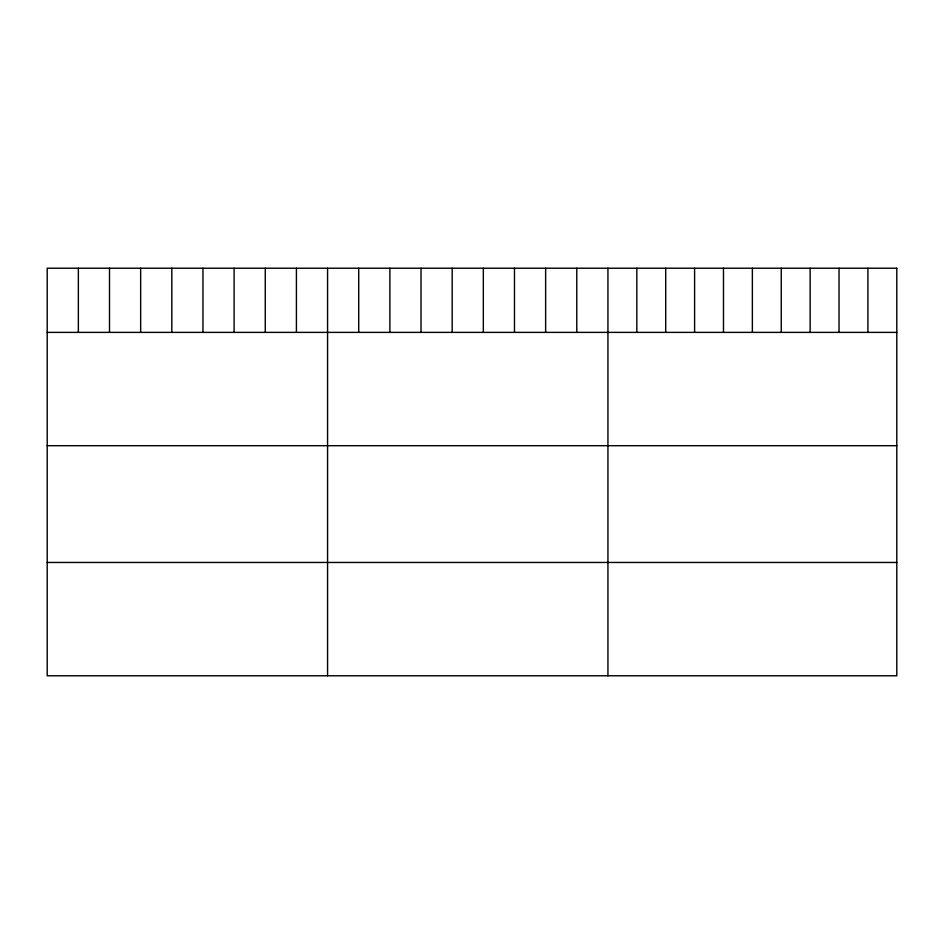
<?xml version="1.0" encoding="UTF-8"?>
<svg xmlns="http://www.w3.org/2000/svg" width="944" height="944" viewBox="0 0 944 944"><rect width="100%" height="100%" fill="white"/><g stroke="black" fill="none" stroke-linecap="round" stroke-linejoin="round"><path stroke-width="1.42" d="M47.2 332.382L896.8 332.382M47.2 445.698L896.8 445.698M47.2 562.459L896.8 562.459M867.914 268.226L867.914 332.382M839.027 268.226L839.027 332.382M810.141 268.226L810.141 332.382M781.254 268.226L781.254 332.382M752.368 268.226L752.368 332.382M723.482 268.226L723.482 332.382M694.595 268.226L694.595 332.382M665.709 268.226L665.709 332.382M636.822 268.226L636.822 332.382M607.936 268.226L607.936 675.774M576.784 268.226L576.784 332.382M545.632 268.226L545.632 332.382M514.48 268.226L514.48 332.382M483.328 268.226L483.328 332.382M452.176 268.226L452.176 332.382M421.024 268.226L421.024 332.382M389.872 268.226L389.872 332.382M358.72 268.226L358.72 332.382M327.568 268.226L327.568 675.774M296.416 268.226L296.416 332.382M265.264 268.226L265.264 332.382M234.112 268.226L234.112 332.382M202.96 268.226L202.96 332.382M171.808 268.226L171.808 332.382M140.656 268.226L140.656 332.382M109.504 268.226L109.504 332.382M78.352 268.226L78.352 332.382M896.8 268.226L47.2 268.226L47.2 675.774L896.8 675.774L896.8 268.226"/></g></svg>
